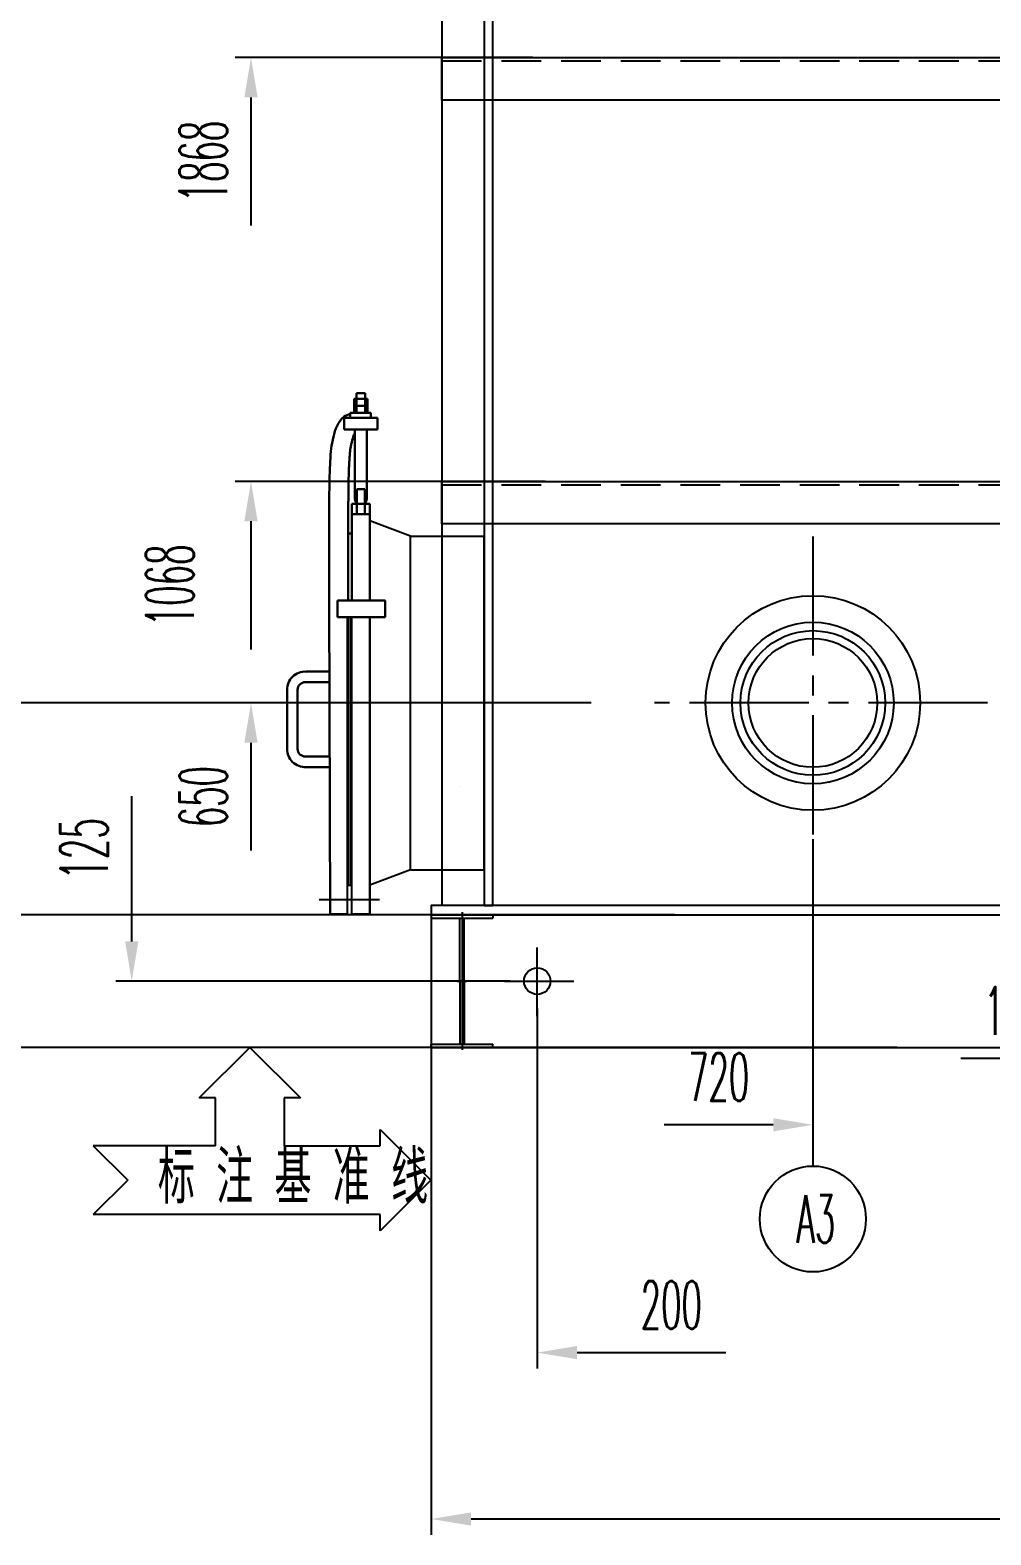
# Model space of a CAD drawing. Header units: inches. Extents: x 8294 to 197443, y -58940 to 12235.
# Drawn here: x 174268 to 176081, y -49722 to -46882 of the extents above; entities that cross this region are included whole.
import ezdxf
from ezdxf.enums import TextEntityAlignment as Align

# ---------------------------------------------------------------- set-up
doc = ezdxf.new("R2010")
doc.units = ezdxf.units.IN
doc.header["$LTSCALE"] = 300
for name, pattern in [('CENTER', [2, 1.25, -0.25, 0.25, -0.25]), ('CENTER2', [1.125, 0.75, -0.125, 0.125, -0.125]), ('DASHED2', [0.375, 0.25, -0.125])]:
    doc.linetypes.add(name, pattern=pattern)
for name, color, linetype in [('1轮廓实线层', 7, 'Continuous'), ('3中心线层', 1, 'CENTER'), ('7标注层', 4, 'Continuous'), ('DATA', 4, 'Continuous'), ('DIM', 3, 'Continuous'), ('OBJ', 7, 'Continuous')]:
    doc.layers.add(name, color=color, linetype=linetype)
for name, color, linetype, lineweight in [('DRAWING', 7, 'Continuous', 30), ('WELD_DETAIL', 7, 'Continuous', 30), ('轮廓', 4, 'Continuous', 30)]:
    doc.layers.add(name, color=color, linetype=linetype, lineweight=lineweight)
doc.styles.add('cooec', font='romans.shx', dxfattribs={"width": 0.5, "bigfont": 'hztxt.shx'})
doc.styles.add('JEREH', font='isocp.shx', dxfattribs={"width": 0.7, "bigfont": 'hzfs.shx'})
doc.styles.add('残雪', font='romans.shx', dxfattribs={"width": 0.5, "bigfont": 'hztxt.shx'})
doc.dimstyles.new('JEREH-单箭头', dxfattribs={"dimscale": 30, "dimtxt": 3, "dimasz": 2.5, "dimexe": 1, "dimexo": 0, "dimgap": 1.5, "dimtad": 1, "dimjust": 2, "dimdec": 0, "dimzin": 0, "dimdsep": 46, "dimtxsty": '残雪', "dimcen": 2.5, "dimse1": 1, "dimsd1": 1, "dimclrd": 130, "dimclre": 130, "dimclrt": 3, "dimadec": 0, "dimazin": 0, "dimtfac": 0.714286, "dimtdec": 0, "dimtmove": 0, "dimatfit": 3, "dimfxl": 1, "dimtzin": 0, "dimlwd": -1, "dimlwe": -1, "dimarcsym": 0})
doc.dimstyles.new('副本 JEREH-双', dxfattribs={"dimscale": 30, "dimtxt": 3, "dimasz": 2.5, "dimexe": 1, "dimexo": 0, "dimgap": 1.5, "dimtad": 1, "dimdec": 0, "dimzin": 0, "dimdsep": 46, "dimtxsty": 'cooec', "dimcen": 2.5, "dimclrd": 130, "dimclre": 130, "dimclrt": 3, "dimadec": 0, "dimazin": 0, "dimtfac": 0.714286, "dimtdec": 0, "dimtmove": 0, "dimatfit": 3, "dimfxl": 1, "dimtzin": 0, "dimlwd": -1, "dimlwe": -1, "dimarcsym": 0})

# ---------------------------------------------------------------- blocks, each defined once
blk = doc.blocks.new('A$C55394B92')
at = {"layer": '7标注层', "linetype": 'DASHED2'}
blk.add_line((0, -6), (5192, -6), dxfattribs=at)
at = {"layer": '7标注层'}
blk.add_lwpolyline([(5192, 0), (5192, -80), (0, -80), (0, 0)], close=True, dxfattribs=at)
blk = doc.blocks.new('A$C6F0359F5')
at = {"lineweight": -3}
for radius in [202.5, 152.5, 136.5, 121.5]:
    blk.add_circle((-334.4, -95), radius, dxfattribs=at)
at = {"layer": '7标注层', "color": 1, "linetype": 'CENTER2'}
for p, q in [((-334.4, 219.3), (-334.4, -409.2)), ((-4.7, -95), (-633.3, -95))]:
    blk.add_line(p, q, dxfattribs=at)
blk = doc.blocks.new('A$C3B2A433D')
at = {"lineweight": -3}
blk.add_line((386, -171), (386, -171), dxfattribs=at)
at = {"color": 1, "linetype": 'CENTER', "lineweight": -3, "ltscale": 100}
blk.add_line((121.5, -385), (235.1, -385), dxfattribs=at)
at = {"layer": '7标注层'}
blk.add_line((432.8, -328.9), (432.8, 301.1), dxfattribs=at)
at = {"layer": 'DRAWING', "ltscale": 20}
for p, q in [((140.3, 365.3), (140.3, 220.2)), ((140.4, 365.3), (140.3, 220.2)), ((176.3, 365.4), (176.3, 306)), ((182.8, 361.9), (216.8, 361.9)), ((191.7, 342.5), (208, 342.5)), ((164.8, -412.5), (142.3, -412.5))]:
    blk.add_line(p, q, dxfattribs=at)
at = {"layer": 'DRAWING'}
blk.add_line((182.8, 179.6), (182.8, 306), dxfattribs=at)
at = {"layer": 'DRAWING', "lineweight": 30, "ltscale": 10}
for p, q in [((140.3, 179.6), (142.3, -412.5)), ((155.7, 179.6), (246, 179.6)), ((155.7, 147.9), (155.7, 179.6)), ((246, 179.6), (246, 147.9)), ((246, 147.9), (155.7, 147.9))]:
    blk.add_line(p, q, dxfattribs=at)
at = {"layer": 'DRAWING', "ltscale": 20}
for points, knots in [([(140.4, 365.4), (140.4, 407), (142.6, 452.7), (144.8, 480.7), (158.4, 523.1), (175.5, 530.2), (179.8, 531.3)], [28.068555, 28.068555, 28.068555, 28.068555, 69.663894, 123.575236, 165.989333, 178.936454, 178.936454, 178.936454, 178.936454]), ([(140.4, 365.3), (140.4, 407), (142.6, 452.7), (144.8, 480.7), (158.4, 523.1), (175.5, 530.2), (179.8, 531.3)], [28.041986, 28.041986, 28.041986, 28.041986, 69.663894, 123.575236, 165.989333, 178.936454, 178.936454, 178.936454, 178.936454]), ([(176.3, 365.4), (176.4, 367.3), (176.4, 369.3), (176.4, 375), (176.4, 378.6), (176.5, 388.9), (176.6, 395), (176.8, 407.7), (177, 413.7), (177.3, 424.4), (177.5, 428.9), (177.8, 434.8), (177.9, 436.4), (178.1, 439.2), (178.1, 440.4), (178.3, 442.7), (178.3, 443.8), (178.5, 447), (178.6, 449), (179, 453.5), (179.2, 455.8), (179.6, 460.2), (179.8, 462.3), (180.4, 466.2), (180.7, 468.1), (181.2, 471.1), (181.4, 472.1), (182, 475.1), (182.5, 477.2), (183.2, 480.1), (183.3, 480.5), (183.6, 481.4), (183.7, 481.9), (184, 483.3), (184.3, 484.1), (185.1, 486.8), (185.6, 488.5), (186.7, 491.7), (187.3, 493), (188.2, 494.9), (188.5, 495.5), (188.8, 496)], [28.041986, 28.041986, 28.041986, 28.041986, 30.080984, 30.080984, 34.158981, 34.158981, 42.314976, 42.314976, 52.929389, 52.929389, 63.543803, 63.543803, 68.001584, 68.001584, 71.358403, 71.358403, 74.715223, 74.715223, 81.428862, 81.428862, 90.835342, 90.835342, 100.241822, 100.241822, 109.648301, 109.648301, 114.186735, 114.186735, 123.263603, 123.263603, 125.036676, 125.036676, 126.809748, 126.809748, 130.355894, 130.355894, 137.722856, 137.722856, 145.089817, 145.089817, 149.83544, 149.83544, 149.83544, 149.83544]), ([(176.3, 365.4), (176.4, 367.3), (176.4, 369.3), (176.4, 375), (176.4, 378.6), (176.5, 388.9), (176.6, 395), (176.8, 407.7), (177, 413.7), (177.3, 424.4), (177.5, 428.9), (177.8, 434.8), (177.9, 436.4), (178.1, 439.2), (178.1, 440.4), (178.3, 442.7), (178.3, 443.8), (178.5, 447), (178.6, 449), (179, 453.5), (179.2, 455.8), (179.6, 460.2), (179.8, 462.3), (180.4, 466.2), (180.7, 468.1), (181.2, 471.1), (181.4, 472.1), (182, 475.1), (182.5, 477.2), (183.2, 480.1), (183.3, 480.5), (183.6, 481.4), (183.7, 481.9), (184, 483.3), (184.3, 484.1), (185.1, 486.8), (185.6, 488.5), (186.7, 491.7), (187.3, 493), (188.2, 494.9), (188.5, 495.5), (188.8, 496)], [28.041986, 28.041986, 28.041986, 28.041986, 30.080984, 30.080984, 34.158981, 34.158981, 42.314976, 42.314976, 52.929389, 52.929389, 63.543803, 63.543803, 68.001584, 68.001584, 71.358403, 71.358403, 74.715223, 74.715223, 81.428862, 81.428862, 90.835342, 90.835342, 100.241822, 100.241822, 109.648301, 109.648301, 114.186735, 114.186735, 123.263603, 123.263603, 125.036676, 125.036676, 126.809748, 126.809748, 130.355894, 130.355894, 137.722856, 137.722856, 145.089817, 145.089817, 149.83544, 149.83544, 149.83544, 149.83544])]:
    blk.add_open_spline(points, degree=3, knots=knots, dxfattribs=at)
at = {"layer": 'OBJ', "color": 0, "lineweight": -3}
for p, q in [((293.6, 301.1), (216.8, 330.1)), ((293.7, -328.9), (216.8, -357.9)), ((174.3, -357.5), (182.3, -357.5))]:
    blk.add_line(p, q, dxfattribs=at)
at = {"layer": 'WELD_DETAIL', "color": 0, "lineweight": -3, "ltscale": 5}
for p, q in [((293.8, 301.1), (432.8, 301.1)), ((293.8, 98.6), (293.8, 301.1)), ((293.8, 98.6), (293.8, 301.1)), ((174.3, 147.9), (174.3, -412.5)), ((176.3, 147.9), (176.3, -357.5)), ((180.3, 147.9), (180.3, -357.5)), ((182.3, 147.9), (182.3, -412.5)), ((293.7, -328.9), (293.8, 98.6)), ((293.7, -328.9), (293.7, -65.9)), ((293.9, -328.9), (432.8, -328.9)), ((174.3, -412.5), (142.3, -412.5)), ((216.8, -412.5), (182.3, -412.5))]:
    blk.add_line(p, q, dxfattribs=at)
at = {"layer": '轮廓', "color": 0, "lineweight": 30}
for p, q in [((191.7, 570.6), (199.8, 570.6)), ((191.7, 533.4), (191.7, 570.6)), ((207.9, 570.6), (199.8, 570.6)), ((207.9, 533.4), (207.9, 570.6)), ((187.3, 560.2), (199.9, 560.2)), ((187.3, 533.4), (187.3, 560.2)), ((187.3, 546.8), (212.3, 546.8)), ((212.3, 560.2), (199.8, 560.2)), ((212.3, 533.4), (212.3, 560.2)), ((231.1, 524.1), (168.6, 524.1)), ((168.6, 502), (168.6, 524.1)), ((179.8, 533.4), (199.8, 533.4)), ((179.8, 524.1), (179.8, 533.4)), ((218.8, 533.4), (199.8, 533.4)), ((218.8, 524.1), (218.8, 533.4)), ((231.1, 502), (231.1, 524.1)), ((231.1, 502), (168.6, 502)), ((188.8, 502), (188.8, 371.3)), ((211.2, 502), (211.2, 371.3)), ((192.3, 389.3), (192.3, 342.5)), ((207.3, 389.3), (192.3, 389.3)), ((207.3, 389.3), (207.3, 342.5)), ((182.8, 361.9), (182.8, 306)), ((216.8, 342.5), (182.8, 342.5)), ((216.8, 361.9), (216.8, 179.6)), ((216.8, 179.6), (216.8, 312.4)), ((176.3, 306), (182.8, 306)), ((176.3, 306), (176.3, 179.6)), ((140.3, 220.2), (140.3, 179.6)), ((140.3, 220.2), (140.3, 179.6)), ((216.8, 147.9), (216.8, -412.5)), ((96.6, 45.2), (142.3, 45.2)), ((60.7, -101.6), (60.7, 12)), ((60.7, -101.6), (60.7, 12)), ((60.7, -101.6), (60.7, 12)), ((60.7, -101.6), (60.7, 12)), ((80.7, -101.1), (80.7, 11.4)), ((95.5, 25.2), (142.3, 25.2)), ((95.5, -114.9), (142.3, -114.9)), ((96.6, -134.9), (142.3, -134.9))]:
    blk.add_line(p, q, dxfattribs=at)
for centre, radius, start, end in [((200, 371.3), 11.2, 180, 226.7606), ((200, 371.3), 11.2, 311.1825, 0), ((94.7, 11.2), 34, 86.742, 181.2164), ((94.8, 11.1), 14.1, 86.9497, 181.1871), ((94.7, -100.9), 34, 178.7836, 273.258), ((94.8, -100.8), 14.1, 178.8129, 273.0503)]:
    blk.add_arc(centre, radius, start, end, dxfattribs=at)
blk = doc.blocks.new('A$C2849611A')
at = {"layer": '1轮廓实线层'}
for p, q in [((0, 0), (0, -6)), ((58, 0), (0, 0)), ((0, -6), (116, -6)), ((50, 0), (66, 0)), ((54, -125), (54, -6)), ((58, 0), (116, 0)), ((62, -125), (62, -6)), ((116, 0), (116, -6)), ((54, -125), (54, -244)), ((62, -125), (62, -244)), ((0, -250), (0, -244)), ((0, -244), (116, -244)), ((58, -250), (0, -250)), ((50, -250), (66, -250)), ((58, -250), (116, -250)), ((116, -250), (116, -244))]:
    blk.add_line(p, q, dxfattribs=at)
at = {"layer": '3中心线层'}
for p, q in [((58, 5), (58, -255)), ((49, -125), (67, -125))]:
    blk.add_line(p, q, dxfattribs=at)
blk = doc.blocks.new('A$C51F27879')
at = {"color": 4, "lineweight": -3, "ltscale": 10}
blk.add_line((0, 0), (-458.9, 0), dxfattribs=at)
at = {"layer": '7标注层'}
blk.add_line((0, 0), (0, -375.9), dxfattribs=at)
at = {"layer": 'DATA', "lineweight": -3}
for p, q in [((-438, -95.6), (-342.4, 0)), ((-342.4, 0), (-246.8, -95.6)), ((-407.3, -95.6), (-438, -95.6)), ((-407.3, -185.8), (-407.3, -95.6)), ((-277.4, -95.6), (-277.4, -185.8)), ((-246.8, -95.6), (-277.4, -95.6)), ((-96.5, -155.1), (-0.9, -250.7)), ((-96.5, -185.8), (-96.5, -155.1)), ((-637.7, -185.8), (-572.8, -250.7)), ((-407.3, -185.8), (-637.7, -185.8)), ((-277.4, -185.8), (-96.5, -185.8)), ((-572.8, -250.7), (-637.7, -315.7)), ((-0.9, -250.7), (-96.5, -346.3)), ((-96.5, -315.7), (-637.7, -315.7)), ((-96.5, -346.3), (-96.5, -315.7))]:
    blk.add_line(p, q, dxfattribs=at)
at = {"layer": 'DIM', "lineweight": -3, "style": 'JEREH', "width": 0.7}
blk.add_text(' 标 注 基 准 线', height=100, dxfattribs=at).set_placement((-556, -295.1))
blk = doc.blocks.new('*D32')
at = {"layer": '7标注层', "color": 130, "transparency": 16777216}
for p, q in [((176341, -48322.8), (176341, -48853)), ((176266, -48823), (176023.8, -48823))]:
    blk.add_line(p, q, dxfattribs=at)
blk.add_solid([(176266, -48810.5), (176266, -48835.5), (176341, -48823)], dxfattribs=at)
at = {"layer": 'Defpoints', "color": 0, "transparency": 16777216}
for p in [(176341, -48322.8), (175225, -48696.8), (176341, -48823)]:
    blk.add_point(p, dxfattribs=at)
at = {"layer": '7标注层', "color": 3, "transparency": 16777216, "insert": (176144.9, -48733), "char_height": 90, "attachment_point": 5, "style": '残雪'}
blk.add_mtext('1116', dxfattribs=at)
blk = doc.blocks.new('*D33')
at = {"layer": '7标注层', "color": 130, "transparency": 16777216}
for p, q in [((177141, -48369), (177141, -48852.2)), ((177066, -48822.2), (176817.4, -48822.2))]:
    blk.add_line(p, q, dxfattribs=at)
blk.add_solid([(177066, -48809.7), (177066, -48834.7), (177141, -48822.2)], dxfattribs=at)
at = {"layer": 'Defpoints', "color": 0, "transparency": 16777216}
for p in [(177141, -48369), (175025, -48735.5), (177141, -48822.2)]:
    blk.add_point(p, dxfattribs=at)
at = {"layer": '7标注层', "color": 3, "transparency": 16777216, "insert": (176941.7, -48732.2), "char_height": 90, "attachment_point": 5, "style": '残雪'}
blk.add_mtext('2116', dxfattribs=at)
blk = doc.blocks.new('*D34')
at = {"layer": '7标注层', "color": 130, "transparency": 16777216}
for p, q in [((178141, -48451), (178141, -48980.2)), ((178066, -48950.2), (177817.4, -48950.2))]:
    blk.add_line(p, q, dxfattribs=at)
blk.add_solid([(178066, -48937.7), (178066, -48962.7), (178141, -48950.2)], dxfattribs=at)
at = {"layer": 'Defpoints', "color": 0, "transparency": 16777216}
for p in [(178141, -48451), (175025, -48894), (178141, -48950.2)]:
    blk.add_point(p, dxfattribs=at)
at = {"layer": '7标注层', "color": 3, "transparency": 16777216, "insert": (177941.7, -48860.2), "char_height": 90, "attachment_point": 5, "style": '残雪'}
blk.add_mtext('3116', dxfattribs=at)
blk = doc.blocks.new('*D35')
at = {"layer": '7标注层', "color": 130, "transparency": 16777216}
for p, q in [((179141, -48317.8), (179141, -48852.2)), ((178991, -48822.2), (179066, -48822.2)), ((179141, -48822.2), (179464.5, -48822.2))]:
    blk.add_line(p, q, dxfattribs=at)
blk.add_solid([(179066, -48809.7), (179066, -48834.7), (179141, -48822.2)], dxfattribs=at)
at = {"layer": 'Defpoints', "color": 0, "transparency": 16777216}
for p in [(179141, -48317.8), (175025, -48735.5), (179141, -48822.2)]:
    blk.add_point(p, dxfattribs=at)
at = {"layer": '7标注层', "color": 3, "transparency": 16777216, "insert": (179340.2, -48732.2), "char_height": 90, "attachment_point": 5, "style": '残雪'}
blk.add_mtext('4116', dxfattribs=at)
blk = doc.blocks.new('*D40')
at = {"layer": '7标注层', "color": 130, "transparency": 16777216}
for p, q in [((175216.5, -46933.8), (174654.8, -46933.8)), ((174684.8, -47008.8), (174684.8, -47250.9))]:
    blk.add_line(p, q, dxfattribs=at)
blk.add_solid([(174672.3, -47008.8), (174697.3, -47008.8), (174684.8, -46933.8)], dxfattribs=at)
at = {"layer": 'Defpoints', "color": 0, "transparency": 16777216}
for p in [(174684.8, -46933.8), (175216.5, -46933.8), (174848.3, -48801.8)]:
    blk.add_point(p, dxfattribs=at)
at = {"layer": '7标注层', "color": 3, "transparency": 16777216, "insert": (174594.8, -47129.9), "char_height": 90, "attachment_point": 5, "rotation": 90, "style": '残雪'}
blk.add_mtext('1868', dxfattribs=at)
blk = doc.blocks.new('*D45')
at = {"layer": '7标注层', "color": 130, "transparency": 16777216}
for p, q in [((175745, -48409.1), (175745, -48978)), ((175670, -48948), (175464.2, -48948))]:
    blk.add_line(p, q, dxfattribs=at)
blk.add_solid([(175670, -48935.5), (175670, -48960.5), (175745, -48948)], dxfattribs=at)
at = {"layer": 'Defpoints', "color": 0, "transparency": 16777216}
for p in [(175745, -48409.1), (175025, -48894), (175745, -48948)]:
    blk.add_point(p, dxfattribs=at)
at = {"layer": '7标注层', "color": 3, "transparency": 16777216, "insert": (175567.1, -48858), "char_height": 90, "attachment_point": 5, "style": '残雪'}
blk.add_mtext('720', dxfattribs=at)
blk = doc.blocks.new('*D46')
at = {"layer": '7标注层', "color": 130, "transparency": 16777216}
for p, q in [((176704.4, -48314.7), (176704.4, -48978)), ((176629.4, -48948), (176389.4, -48948))]:
    blk.add_line(p, q, dxfattribs=at)
blk.add_solid([(176629.4, -48935.5), (176629.4, -48960.5), (176704.4, -48948)], dxfattribs=at)
at = {"layer": 'Defpoints', "color": 0, "transparency": 16777216}
for p in [(176704.4, -48314.7), (175025, -48894), (176704.4, -48948)]:
    blk.add_point(p, dxfattribs=at)
at = {"layer": '7标注层', "color": 3, "transparency": 16777216, "insert": (176509.4, -48858), "char_height": 90, "attachment_point": 5, "style": '残雪'}
blk.add_mtext('1679', dxfattribs=at)
blk = doc.blocks.new('*D47')
at = {"layer": '7标注层', "color": 130, "transparency": 16777216}
for p, q in [((177445, -48379.3), (177445, -48978)), ((177370, -48948), (177121.4, -48948))]:
    blk.add_line(p, q, dxfattribs=at)
blk.add_solid([(177370, -48935.5), (177370, -48960.5), (177445, -48948)], dxfattribs=at)
at = {"layer": 'Defpoints', "color": 0, "transparency": 16777216}
for p in [(177445, -48379.3), (175025, -48894), (177445, -48948)]:
    blk.add_point(p, dxfattribs=at)
at = {"layer": '7标注层', "color": 3, "transparency": 16777216, "insert": (177245.7, -48858), "char_height": 90, "attachment_point": 5, "style": '残雪'}
blk.add_mtext('2420', dxfattribs=at)
blk = doc.blocks.new('*D48')
at = {"layer": '7标注层', "color": 130, "transparency": 16777216}
for p, q in [((178945, -48084), (178945, -48853)), ((178870, -48823), (178621.4, -48823))]:
    blk.add_line(p, q, dxfattribs=at)
blk.add_solid([(178870, -48810.5), (178870, -48835.5), (178945, -48823)], dxfattribs=at)
at = {"layer": 'Defpoints', "color": 0, "transparency": 16777216}
for p in [(178945, -48084), (175025, -48735.5), (178945, -48823)]:
    blk.add_point(p, dxfattribs=at)
at = {"layer": '7标注层', "color": 3, "transparency": 16777216, "insert": (178745.7, -48733), "char_height": 90, "attachment_point": 5, "style": '残雪'}
blk.add_mtext('3920', dxfattribs=at)
blk = doc.blocks.new('*D49')
at = {"layer": '7标注层', "color": 130, "transparency": 16777216}
for p, q in [((175326.6, -48151.8), (174654.8, -48151.8)), ((174684.8, -48226.8), (174684.8, -48430.4))]:
    blk.add_line(p, q, dxfattribs=at)
blk.add_solid([(174672.3, -48226.8), (174697.3, -48226.8), (174684.8, -48151.8)], dxfattribs=at)
at = {"layer": 'Defpoints', "color": 0, "transparency": 16777216}
for p in [(174684.8, -48151.8), (175326.6, -48151.8), (174848.3, -48801.8)]:
    blk.add_point(p, dxfattribs=at)
at = {"layer": '7标注层', "color": 3, "transparency": 16777216, "insert": (174594.8, -48328.6), "char_height": 90, "attachment_point": 5, "rotation": 90, "style": '残雪'}
blk.add_mtext('650', dxfattribs=at)
blk = doc.blocks.new('*D50')
at = {"layer": '7标注层', "color": 130, "transparency": 16777216}
for p, q in [((177647.5, -47326.8), (177146.7, -47326.8)), ((177176.7, -47401.8), (177176.7, -47643.9))]:
    blk.add_line(p, q, dxfattribs=at)
blk.add_solid([(177164.2, -47401.8), (177189.2, -47401.8), (177176.7, -47326.8)], dxfattribs=at)
at = {"layer": 'Defpoints', "color": 0, "transparency": 16777216}
for p in [(177176.7, -47326.8), (177647.5, -47326.8), (175041.6, -48676.8)]:
    blk.add_point(p, dxfattribs=at)
at = {"layer": '7标注层', "color": 3, "transparency": 16777216, "insert": (177086.7, -47522.9), "char_height": 90, "attachment_point": 5, "rotation": 90, "style": '残雪'}
blk.add_mtext('1350', dxfattribs=at)
blk = doc.blocks.new('*D52')
at = {"layer": '7标注层', "color": 130, "transparency": 16777216}
for p, q in [((174778.4, -45051.8), (174654.8, -45051.8)), ((174684.8, -45126.8), (174684.8, -45375.4))]:
    blk.add_line(p, q, dxfattribs=at)
blk.add_solid([(174672.3, -45126.8), (174697.3, -45126.8), (174684.8, -45051.8)], dxfattribs=at)
at = {"layer": 'Defpoints', "color": 0, "transparency": 16777216}
for p in [(174684.8, -45051.8), (174778.4, -45051.8), (174595.9, -48801.8)]:
    blk.add_point(p, dxfattribs=at)
at = {"layer": '7标注层', "color": 3, "transparency": 16777216, "insert": (174594.8, -45251.1), "char_height": 90, "attachment_point": 5, "rotation": 90, "style": '残雪'}
blk.add_mtext('3750', dxfattribs=at)
blk = doc.blocks.new('*D59')
at = {"layer": '7标注层', "color": 130, "transparency": 16777216}
for p, q in [((175745.3, -44261.3), (175745.3, -43469.1)), ((175670.3, -43499.1), (175464.5, -43499.1))]:
    blk.add_line(p, q, dxfattribs=at)
blk.add_solid([(175670.3, -43486.6), (175670.3, -43511.6), (175745.3, -43499.1)], dxfattribs=at)
at = {"layer": 'Defpoints', "color": 0, "transparency": 16777216}
for p in [(175745.3, -43499.1), (175745.3, -44261.3), (175025, -48735.5)]:
    blk.add_point(p, dxfattribs=at)
at = {"layer": '7标注层', "color": 3, "transparency": 16777216, "insert": (175567.4, -43409.1), "char_height": 90, "attachment_point": 5, "style": '残雪'}
blk.add_mtext('720', dxfattribs=at)
blk = doc.blocks.new('*D60')
at = {"layer": '7标注层', "color": 130, "transparency": 16777216}
for p, q in [((176745, -44136.9), (176745, -43610.4)), ((176670, -43640.4), (176427.8, -43640.4))]:
    blk.add_line(p, q, dxfattribs=at)
blk.add_solid([(176670, -43627.9), (176670, -43652.9), (176745, -43640.4)], dxfattribs=at)
at = {"layer": 'Defpoints', "color": 0, "transparency": 16777216}
for p in [(176745, -43640.4), (176745, -44136.9), (175025, -48894)]:
    blk.add_point(p, dxfattribs=at)
at = {"layer": '7标注层', "color": 3, "transparency": 16777216, "insert": (176548.9, -43550.4), "char_height": 90, "attachment_point": 5, "style": '残雪'}
blk.add_mtext('1720', dxfattribs=at)
blk = doc.blocks.new('*D61')
at = {"layer": '7标注层', "color": 130, "transparency": 16777216}
for p, q in [((177445.2, -43919.6), (177445.2, -43606.6)), ((177370.2, -43636.6), (177121.6, -43636.6))]:
    blk.add_line(p, q, dxfattribs=at)
blk.add_solid([(177370.2, -43624.1), (177370.2, -43649.1), (177445.2, -43636.6)], dxfattribs=at)
at = {"layer": 'Defpoints', "color": 0, "transparency": 16777216}
for p in [(177445.2, -43636.6), (177445.2, -43919.6), (175025, -48894)]:
    blk.add_point(p, dxfattribs=at)
at = {"layer": '7标注层', "color": 3, "transparency": 16777216, "insert": (177245.9, -43546.6), "char_height": 90, "attachment_point": 5, "style": '残雪'}
blk.add_mtext('2420', dxfattribs=at)
blk = doc.blocks.new('*D62')
at = {"layer": '7标注层', "color": 130, "transparency": 16777216}
for p, q in [((178725, -44199), (178725, -43590.3)), ((178575, -43620.3), (178650, -43620.3)), ((178725, -43620.3), (179048.5, -43620.3))]:
    blk.add_line(p, q, dxfattribs=at)
blk.add_solid([(178650, -43607.8), (178650, -43632.8), (178725, -43620.3)], dxfattribs=at)
at = {"layer": 'Defpoints', "color": 0, "transparency": 16777216}
for p in [(178725, -43620.3), (178725, -44199), (175025, -48894)]:
    blk.add_point(p, dxfattribs=at)
at = {"layer": '7标注层', "color": 3, "transparency": 16777216, "insert": (178924.2, -43530.3), "char_height": 90, "attachment_point": 5, "style": '残雪'}
blk.add_mtext('3700', dxfattribs=at)
blk = doc.blocks.new('*D64')
at = {"layer": '7标注层', "color": 130, "transparency": 16777216}
for p, q in [((177875, -48051.3), (177875, -48753.3)), ((177800, -48723.3), (177551.4, -48723.3))]:
    blk.add_line(p, q, dxfattribs=at)
blk.add_solid([(177800, -48710.8), (177800, -48735.8), (177875, -48723.3)], dxfattribs=at)
at = {"layer": 'Defpoints', "color": 0, "transparency": 16777216}
for p in [(177875, -48051.3), (177875, -48723.3), (175025, -48894)]:
    blk.add_point(p, dxfattribs=at)
at = {"layer": '7标注层', "color": 3, "transparency": 16777216, "insert": (177675.7, -48633.3), "char_height": 90, "attachment_point": 5, "style": '残雪'}
blk.add_mtext('2850', dxfattribs=at)
blk = doc.blocks.new('*D65')
at = {"layer": '7标注层', "color": 130, "transparency": 16777216}
for p, q in [((178325, -47905.8), (178325, -48626.7)), ((178175, -48596.7), (178250, -48596.7)), ((178325, -48596.7), (178648.5, -48596.7))]:
    blk.add_line(p, q, dxfattribs=at)
blk.add_solid([(178250, -48584.2), (178250, -48609.2), (178325, -48596.7)], dxfattribs=at)
at = {"layer": 'Defpoints', "color": 0, "transparency": 16777216}
for p in [(178325, -47905.8), (178325, -48596.7), (175025, -48735.5)]:
    blk.add_point(p, dxfattribs=at)
at = {"layer": '7标注层', "color": 3, "transparency": 16777216, "insert": (178524.2, -48506.7), "char_height": 90, "attachment_point": 5, "style": '残雪'}
blk.add_mtext('3300', dxfattribs=at)
blk = doc.blocks.new('*D93')
at = {"layer": '7标注层', "color": 130, "transparency": 16777216}
for p, q in [((175225, -48728.3), (175225, -49408)), ((175300, -49378), (175580.7, -49378))]:
    blk.add_line(p, q, dxfattribs=at)
blk.add_solid([(175300, -49365.5), (175300, -49390.5), (175225, -49378)], dxfattribs=at)
at = {"layer": 'Defpoints', "color": 0, "transparency": 16777216}
for p in [(175225, -48728.3), (175025, -48828.8), (175225, -49378)]:
    blk.add_point(p, dxfattribs=at)
at = {"layer": '7标注层', "color": 3, "transparency": 16777216, "insert": (175477.8, -49288), "char_height": 90, "attachment_point": 5, "style": '残雪'}
blk.add_mtext('200', dxfattribs=at)
blk = doc.blocks.new('*D94')
at = {"layer": '7标注层', "color": 130, "transparency": 16777216}
for p, q in [((174459.8, -48601.8), (174459.8, -48327.5)), ((175173.5, -48676.8), (174429.8, -48676.8))]:
    blk.add_line(p, q, dxfattribs=at)
blk.add_solid([(174447.3, -48601.8), (174472.3, -48601.8), (174459.8, -48676.8)], dxfattribs=at)
at = {"layer": 'Defpoints', "color": 0, "transparency": 16777216}
for p in [(174459.8, -48676.8), (175173.5, -48676.8), (175173.5, -48801.8)]:
    blk.add_point(p, dxfattribs=at)
at = {"layer": '7标注层', "color": 3, "transparency": 16777216, "insert": (174369.8, -48427.2), "char_height": 90, "attachment_point": 5, "rotation": 90, "style": '残雪'}
blk.add_mtext('125', dxfattribs=at)
blk = doc.blocks.new('*D95')
at = {"layer": '7标注层', "color": 130, "transparency": 16777216}
for p, q in [((180057, -48742.7), (180057, -48878.8)), ((179982, -48848.8), (179733.4, -48848.8))]:
    blk.add_line(p, q, dxfattribs=at)
blk.add_solid([(179982, -48836.3), (179982, -48861.3), (180057, -48848.8)], dxfattribs=at)
at = {"layer": 'Defpoints', "color": 0, "transparency": 16777216}
for p in [(180057, -48742.7), (180057, -48848.8), (175025, -48937.9)]:
    blk.add_point(p, dxfattribs=at)
at = {"layer": '7标注层', "color": 3, "transparency": 16777216, "insert": (179857.7, -48758.8), "char_height": 90, "attachment_point": 5, "style": '残雪'}
blk.add_mtext('5032', dxfattribs=at)
blk = doc.blocks.new('*D110')
at = {"layer": '7标注层', "color": 130, "transparency": 16777216}
for p, q in [((175483.8, -48551.8), (173681.7, -48551.8)), ((173711.7, -48726.8), (173711.7, -48626.8)), ((175483.8, -48801.8), (173681.7, -48801.8))]:
    blk.add_line(p, q, dxfattribs=at)
for points in [[(173699.2, -48626.8), (173724.2, -48626.8), (173711.7, -48551.8)], [(173699.2, -48726.8), (173724.2, -48726.8), (173711.7, -48801.8)]]:
    blk.add_solid(points, dxfattribs=at)
at = {"layer": 'Defpoints', "color": 0, "transparency": 16777216}
for p in [(173711.7, -48551.8), (175483.8, -48551.8), (175483.8, -48801.8)]:
    blk.add_point(p, dxfattribs=at)
at = {"layer": '7标注层', "color": 3, "transparency": 16777216, "insert": (173621.7, -48676.8), "char_height": 90, "attachment_point": 5, "rotation": 90, "style": 'cooec'}
blk.add_mtext('250', dxfattribs=at)
blk = doc.blocks.new('*D111')
at = {"layer": '7标注层', "color": 130, "transparency": 16777216}
for p, q in [((175169.6, -44517.8), (173681.7, -44517.8)), ((173711.7, -48476.8), (173711.7, -44592.8)), ((175345.6, -48551.8), (173681.7, -48551.8))]:
    blk.add_line(p, q, dxfattribs=at)
for points in [[(173699.2, -44592.8), (173724.2, -44592.8), (173711.7, -44517.8)], [(173699.2, -48476.8), (173724.2, -48476.8), (173711.7, -48551.8)]]:
    blk.add_solid(points, dxfattribs=at)
at = {"layer": 'Defpoints', "color": 0, "transparency": 16777216}
for p in [(173711.7, -44517.8), (175169.6, -44517.8), (175345.6, -48551.8)]:
    blk.add_point(p, dxfattribs=at)
at = {"layer": '7标注层', "color": 3, "transparency": 16777216, "insert": (173621.7, -46534.8), "char_height": 90, "attachment_point": 5, "rotation": 90, "style": 'cooec'}
blk.add_mtext('4034', dxfattribs=at)
blk = doc.blocks.new('*D112')
at = {"layer": '7标注层', "color": 130, "transparency": 16777216}
for p, q in [((175025, -48542.8), (175025, -49722)), ((180257, -48548), (180257, -49722)), ((175100, -49692), (180182, -49692))]:
    blk.add_line(p, q, dxfattribs=at)
for points in [[(175100, -49679.5), (175100, -49704.5), (175025, -49692)], [(180182, -49679.5), (180182, -49704.5), (180257, -49692)]]:
    blk.add_solid(points, dxfattribs=at)
at = {"layer": 'Defpoints', "color": 0, "transparency": 16777216}
for p in [(175025, -48542.8), (180257, -48548), (180257, -49692)]:
    blk.add_point(p, dxfattribs=at)
at = {"layer": '7标注层', "color": 3, "transparency": 16777216, "insert": (177641, -49602), "char_height": 90, "attachment_point": 5, "style": 'cooec'}
blk.add_mtext('5232', dxfattribs=at)
blk = doc.blocks.new('*D113')
at = {"layer": '7标注层', "color": 130, "transparency": 16777216}
for p, q in [((175870.7, -43366.6), (173391.4, -43366.6)), ((173421.4, -48726.8), (173421.4, -43441.6)), ((175903.9, -48801.8), (173391.4, -48801.8))]:
    blk.add_line(p, q, dxfattribs=at)
for points in [[(173408.9, -43441.6), (173433.9, -43441.6), (173421.4, -43366.6)], [(173408.9, -48726.8), (173433.9, -48726.8), (173421.4, -48801.8)]]:
    blk.add_solid(points, dxfattribs=at)
at = {"layer": 'Defpoints', "color": 0, "transparency": 16777216}
for p in [(173421.4, -43366.6), (175870.7, -43366.6), (175903.9, -48801.8)]:
    blk.add_point(p, dxfattribs=at)
at = {"layer": '7标注层', "color": 3, "transparency": 16777216, "insert": (173331.4, -46084.2), "char_height": 90, "attachment_point": 5, "rotation": 90, "style": 'cooec'}
blk.add_mtext('5435', dxfattribs=at)
blk = doc.blocks.new('*D117')
at = {"layer": '7标注层', "color": 130, "transparency": 16777216}
for p, q in [((175240.6, -47733.8), (174654.8, -47733.8)), ((174684.8, -47808.8), (174684.8, -48050.9))]:
    blk.add_line(p, q, dxfattribs=at)
blk.add_solid([(174672.3, -47808.8), (174697.3, -47808.8), (174684.8, -47733.8)], dxfattribs=at)
at = {"layer": 'Defpoints', "color": 0, "transparency": 16777216}
for p in [(174684.8, -47733.8), (175240.6, -47733.8), (174945.1, -48801.8)]:
    blk.add_point(p, dxfattribs=at)
at = {"layer": '7标注层', "color": 3, "transparency": 16777216, "insert": (174531.7, -47929.9), "char_height": 90, "attachment_point": 5, "rotation": 90, "style": '残雪'}
blk.add_mtext('1068', dxfattribs=at)
blk = doc.blocks.new('*D118')
at = {"layer": '7标注层', "color": 130, "transparency": 16777216}
for p, q in [((175235.5, -46133.8), (174654.8, -46133.8)), ((174684.8, -46208.8), (174684.8, -46457.4))]:
    blk.add_line(p, q, dxfattribs=at)
blk.add_solid([(174672.3, -46208.8), (174697.3, -46208.8), (174684.8, -46133.8)], dxfattribs=at)
at = {"layer": 'Defpoints', "color": 0, "transparency": 16777216}
for p in [(174684.8, -46133.8), (175235.5, -46133.8), (174848.3, -48801.8)]:
    blk.add_point(p, dxfattribs=at)
at = {"layer": '7标注层', "color": 3, "transparency": 16777216, "insert": (174594.8, -46333.1), "char_height": 90, "attachment_point": 5, "rotation": 90, "style": '残雪'}
blk.add_mtext('2668', dxfattribs=at)
blk = doc.blocks.new('*D119')
at = {"layer": '7标注层', "color": 130, "transparency": 16777216}
for p, q in [((175220.8, -45333.8), (174654.8, -45333.8)), ((174684.8, -45408.8), (174684.8, -45657.4))]:
    blk.add_line(p, q, dxfattribs=at)
blk.add_solid([(174672.3, -45408.8), (174697.3, -45408.8), (174684.8, -45333.8)], dxfattribs=at)
at = {"layer": 'Defpoints', "color": 0, "transparency": 16777216}
for p in [(174684.8, -45333.8), (175220.8, -45333.8), (174943.2, -48801.8)]:
    blk.add_point(p, dxfattribs=at)
at = {"layer": '7标注层', "color": 3, "transparency": 16777216, "insert": (174594.8, -45533.1), "char_height": 90, "attachment_point": 5, "rotation": 90, "style": '残雪'}
blk.add_mtext('3468', dxfattribs=at)

msp = doc.modelspace()

# ---------------------------------------------------------------- linework, layer by layer
at = {"layer": '1轮廓实线层'}
msp.add_circle((175225, -48676.8), 25, dxfattribs=at)
at = {"layer": '7标注层'}
for p, q in [((175045, -44533.8), (175045, -48533.8)), ((174752.8, -48151.8), (174193.1, -48151.8)), ((175745, -48466.1), (175745, -49025.8)), ((175025, -48801.8), (180257, -48801.8))]:
    msp.add_line(p, q, dxfattribs=at)
at = {"layer": '7标注层', "color": 1, "linetype": 'CENTER2'}
for p, q in [((175225, -48742.7), (175225, -48613.5)), ((175163, -48676.8), (175293.9, -48676.8))]:
    msp.add_line(p, q, dxfattribs=at)
at = {"layer": '7标注层'}
for points in [[(175125, -48533.8), (175141, -48533.8), (175141, -44533.8), (175125, -44533.8)], [(175141, -44533.8), (180141, -44533.8), (180141, -48533.8), (175141, -48533.8)], [(175025, -48551.8), (180257, -48551.8), (180257, -48533.8), (175025, -48533.8)]]:
    msp.add_lwpolyline(points, close=True, dxfattribs=at)
msp.add_circle((175745, -49125.8), 100, dxfattribs=at)

# ---------------------------------------------------------------- block references
for name, p in [('A$C55394B92', (175045, -46933.8)), ('A$C3B2A433D', (174692.1, -48137.9)), ('A$C55394B92', (175045, -47733.8)), ('A$C6F0359F5', (176079.3, -48056.8)), ('A$C2849611A', (175025, -48551.8)), ('A$C51F27879', (175025, -48801.8))]:
    msp.add_blockref(name, p, dxfattribs=at)

# ---------------------------------------------------------------- texts
at = {"layer": 'DIM', "lineweight": -3, "ltscale": 80, "style": '残雪', "width": 0.5}
msp.add_text('A3', height=90, dxfattribs=at).set_placement((175750.7, -49125.5), align=Align.MIDDLE_CENTER)

# ---------------------------------------------------------------- dimensions: what is measured, and where the dimension line sits
at = {"layer": '7标注层'}
for base, p1, p2, dimstyle, picture, middle in [((173421.4, -43366.6), (175903.9, -48801.8), (175870.7, -43366.6), '副本 JEREH-双', '*D113', (173331.4, -46084.2)), ((173711.7, -44517.8), (175345.6, -48551.8), (175169.6, -44517.8), '副本 JEREH-双', '*D111', (173621.7, -46534.8)), ((174684.8, -45051.8), (174595.9, -48801.8), (174778.4, -45051.8), 'JEREH-单箭头', '*D52', (174594.8, -45251.1)), ((174684.8, -45333.8), (174943.2, -48801.8), (175220.8, -45333.8), 'JEREH-单箭头', '*D119', (174594.8, -45533.1)), ((174684.8, -46133.8), (174848.3, -48801.8), (175235.5, -46133.8), 'JEREH-单箭头', '*D118', (174594.8, -46333.1)), ((174684.8, -46933.8), (174848.3, -48801.8), (175216.5, -46933.8), 'JEREH-单箭头', '*D40', (174594.8, -47129.9)), ((177176.7, -47326.8), (175041.6, -48676.8), (177647.5, -47326.8), 'JEREH-单箭头', '*D50', (177086.7, -47522.9)), ((174684.8, -47733.8), (174945.1, -48801.8), (175240.6, -47733.8), 'JEREH-单箭头', '*D117', (174531.7, -47929.9)), ((174684.8, -48151.8), (174848.3, -48801.8), (175326.6, -48151.8), 'JEREH-单箭头', '*D49', (174594.8, -48328.6)), ((174459.8, -48676.8), (175173.5, -48801.8), (175173.5, -48676.8), 'JEREH-单箭头', '*D94', (174369.8, -48427.2)), ((173711.7, -48551.8), (175483.8, -48801.8), (175483.8, -48551.8), '副本 JEREH-双', '*D110', (173621.7, -48676.8))]:
    dim = msp.add_linear_dim(base=base, p1=p1, p2=p2, angle=90, dimstyle=dimstyle, dxfattribs=at)
    dim.commit()
    dim.dimension.update_dxf_attribs({"geometry": picture, "text_midpoint": middle})
for base, p1, p2, dimstyle, picture, middle in [((175745.3, -43499.1), (175025, -48735.5), (175745.3, -44261.3), 'JEREH-单箭头', '*D59', (175567.4, -43409.1)), ((177445.2, -43636.6), (175025, -48894), (177445.2, -43919.6), 'JEREH-单箭头', '*D61', (177245.9, -43546.6)), ((176745, -43640.4), (175025, -48894), (176745, -44136.9), 'JEREH-单箭头', '*D60', (176548.9, -43550.4)), ((177875, -48723.3), (175025, -48894), (177875, -48051.3), 'JEREH-单箭头', '*D64', (177675.7, -48633.3)), ((178945, -48823), (175025, -48735.5), (178945, -48084), 'JEREH-单箭头', '*D48', (178745.7, -48733)), ((176704.4, -48948), (175025, -48894), (176704.4, -48314.7), 'JEREH-单箭头', '*D46', (176509.4, -48858)), ((176341, -48823), (175225, -48696.8), (176341, -48322.8), 'JEREH-单箭头', '*D32', (176144.9, -48733)), ((177141, -48822.2), (175025, -48735.5), (177141, -48369), 'JEREH-单箭头', '*D33', (176941.7, -48732.2)), ((177445, -48948), (175025, -48894), (177445, -48379.3), 'JEREH-单箭头', '*D47', (177245.7, -48858)), ((175745, -48948), (175025, -48894), (175745, -48409.1), 'JEREH-单箭头', '*D45', (175567.1, -48858)), ((178141, -48950.2), (175025, -48894), (178141, -48451), 'JEREH-单箭头', '*D34', (177941.7, -48860.2)), ((180257, -49692), (175025, -48542.8), (180257, -48548), '副本 JEREH-双', '*D112', (177641, -49602)), ((180057, -48848.8), (175025, -48937.9), (180057, -48742.7), 'JEREH-单箭头', '*D95', (179857.7, -48758.8)), ((175225, -49378), (175025, -48828.8), (175225, -48728.3), 'JEREH-单箭头', '*D93', (175477.8, -49288))]:
    dim = msp.add_linear_dim(base=base, p1=p1, p2=p2, dimstyle=dimstyle, dxfattribs=at)
    dim.commit()
    dim.dimension.update_dxf_attribs({"geometry": picture, "text_midpoint": middle})
for base, p1, p2, picture, middle in [((178725, -43620.3), (175025, -48894), (178725, -44199), '*D62', (178924.2, -43620.3)), ((178325, -48596.7), (175025, -48735.5), (178325, -47905.8), '*D65', (178524.2, -48596.7)), ((179141, -48822.2), (175025, -48735.5), (179141, -48317.8), '*D35', (179340.2, -48822.2))]:
    dim = msp.add_linear_dim(base=base, p1=p1, p2=p2, dimstyle='JEREH-单箭头', dxfattribs=at)
    dim.commit()
    dim.dimension.update_dxf_attribs({"geometry": picture, "text_midpoint": middle, "dimtype": 160})

doc.saveas('drawing.dxf')
